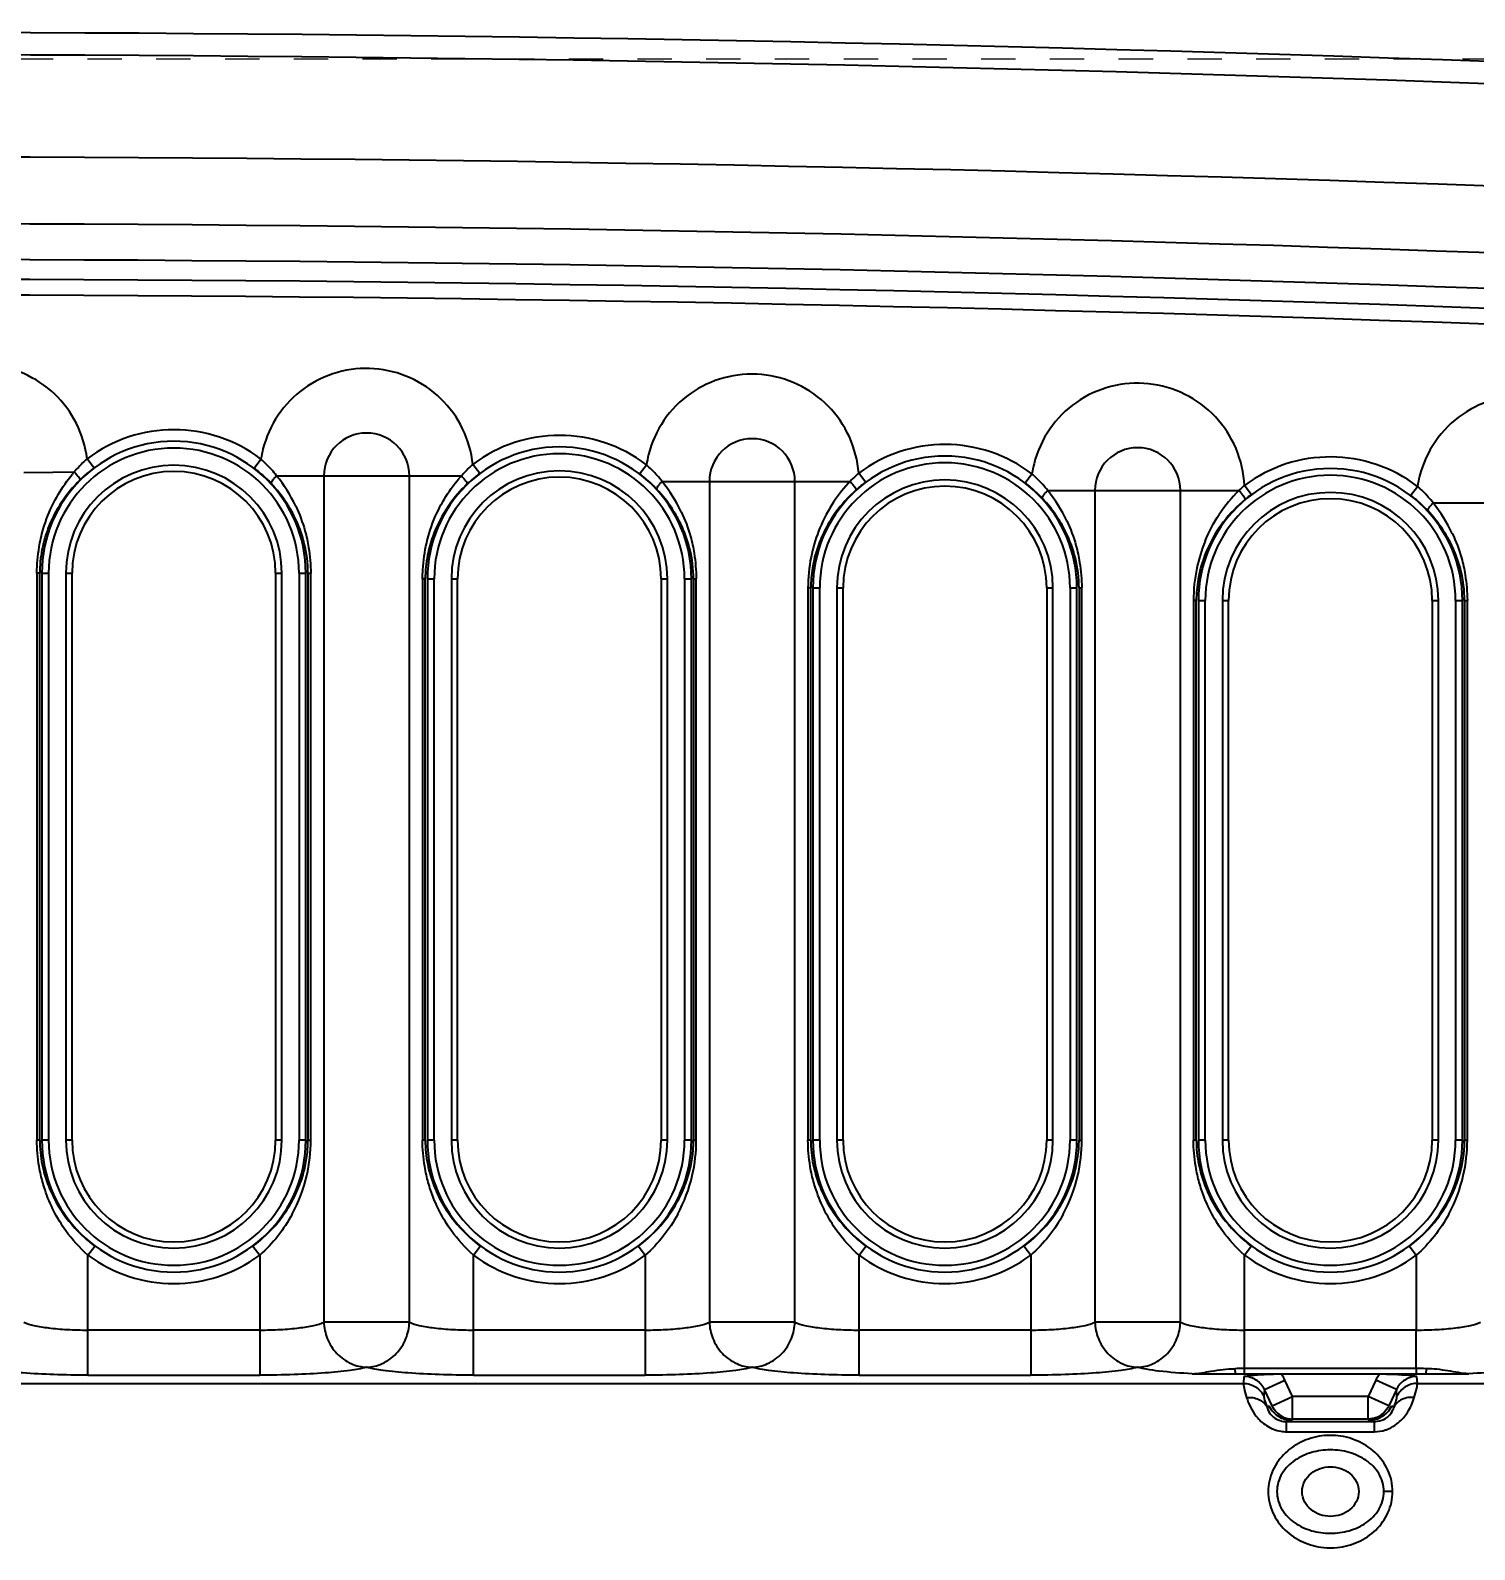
# Model space of a CAD drawing. Header units: millimetres. Extents: x 309 to 11345, y -1340 to 1318.
# Drawn here: x 1053.1 to 1117.1, y -374.6 to -307.2 of the extents above; entities that cross this region are included whole.
import ezdxf

# ---------------------------------------------------------------- set-up
doc = ezdxf.new("R2010")
doc.units = ezdxf.units.MM
doc.header["$LTSCALE"] = 16.335
doc.header["$PDMODE"] = 3
doc.header["$PDSIZE"] = 0.3125
doc.linetypes.add('HIDDEN', pattern=[0.2, 0.1, -0.1])
doc.layers.get('0').update_dxf_attribs({"linetype": 'CONTINUOUS'})
doc.layers.get('Defpoints').update_dxf_attribs({"linetype": 'CONTINUOUS'})
doc.layers.add('cool', color=153, linetype='HIDDEN', lineweight=9)
doc.styles.get("Standard").update_dxf_attribs({"font": 'txt', "width": 0.8})
doc.dimstyles.get("Standard").update_dxf_attribs({"dimtxt": 0.15625, "dimasz": 0.1875, "dimexe": 0.125, "dimexo": 0.0625, "dimtad": 0, "dimtih": 1, "dimtoh": 1, "dimdsep": 46, "dimtxsty": 'Standard', "dimcen": 0.09, "dimadec": 0, "dimazin": 0, "dimtp": 0.01, "dimtm": 0.01, "dimtfac": 1, "dimtofl": 0, "dimtmove": 0, "dimatfit": 3, "dimfxl": 0, "dimtolj": 1, "dimarcsym": 0})

# ---------------------------------------------------------------- blocks, each defined once
blk = doc.blocks.new('*D110')
at = {"color": 4, "lineweight": -2}
blk.add_line((1248.11, -321.428), (1335.614, -321.428), dxfattribs=at)
at = {"layer": 'Defpoints', "color": 0}
for p in [(1248.047, -321.428), (1335.614, -321.428), (1045.847, -463.458)]:
    blk.add_point(p, dxfattribs=at)
at = {"color": 6, "insert": (1353.614, -321.428), "char_height": 10, "attachment_point": 5}
blk.add_mtext('\\A1;142.03', dxfattribs=at)
blk = doc.blocks.new('*D111')
at = {"color": 4, "lineweight": -2}
blk.add_line((1273.204, -303.458), (1335.614, -303.458), dxfattribs=at)
at = {"layer": 'Defpoints', "color": 0}
for p in [(1273.141, -303.458), (1335.614, -303.458), (1045.847, -463.458)]:
    blk.add_point(p, dxfattribs=at)
at = {"color": 6, "insert": (1352.281, -303.458), "char_height": 10, "attachment_point": 5}
blk.add_mtext('\\A1;160.00', dxfattribs=at)
blk = doc.blocks.new('*D112')
at = {"color": 4, "lineweight": -2}
blk.add_line((1050.31, -283.428), (1335.614, -283.428), dxfattribs=at)
at = {"layer": 'Defpoints', "color": 0}
for p in [(1050.247, -283.428), (1335.614, -283.428), (1045.847, -463.458)]:
    blk.add_point(p, dxfattribs=at)
at = {"color": 6, "insert": (1352.947, -283.428), "char_height": 10, "attachment_point": 5}
blk.add_mtext('\\A1;180.03', dxfattribs=at)
blk = doc.blocks.new('*D113')
at = {"color": 4, "lineweight": -2}
blk.add_line((1290.91, -258.458), (1335.614, -258.458), dxfattribs=at)
at = {"layer": 'Defpoints', "color": 0}
for p in [(1290.847, -258.458), (1335.614, -258.458), (1045.847, -463.458)]:
    blk.add_point(p, dxfattribs=at)
at = {"color": 6, "insert": (1353.614, -258.458), "char_height": 10, "attachment_point": 5}
blk.add_mtext('\\A1;205.00', dxfattribs=at)
blk = doc.blocks.new('*D122')
at = {"color": 4, "lineweight": -2}
blk.add_line((1107.947, -278.966), (1107.947, -210.167), dxfattribs=at)
at = {"layer": 'Defpoints', "color": 0}
for p in [(1107.947, -210.167), (1107.947, -279.028), (1045.847, -463.458)]:
    blk.add_point(p, dxfattribs=at)
at = {"color": 6, "insert": (1107.947, -196.167), "char_height": 10, "attachment_point": 5, "rotation": 90}
blk.add_mtext('\\A1;62.10', dxfattribs=at)
blk = doc.blocks.new('*D123')
at = {"color": 4, "lineweight": -2}
for p, q in [((1158.43, -230.167), (1158.43, -210.167)), ((1170.647, -250.167), (1158.43, -230.167)), ((1170.647, -278.966), (1170.647, -250.167))]:
    blk.add_line(p, q, dxfattribs=at)
at = {"layer": 'Defpoints', "color": 0}
for p in [(1158.43, -210.167), (1170.647, -279.028), (1045.847, -463.458)]:
    blk.add_point(p, dxfattribs=at)
at = {"color": 6, "insert": (1158.43, -192.167), "char_height": 10, "attachment_point": 5, "rotation": 90}
blk.add_mtext('\\A1;124.80', dxfattribs=at)
blk = doc.blocks.new('*D124')
at = {"color": 4, "lineweight": -2}
for p, q in [((1232.141, -230.167), (1232.141, -210.167)), ((1243.647, -250.167), (1232.141, -230.167)), ((1243.647, -316.966), (1243.647, -250.167))]:
    blk.add_line(p, q, dxfattribs=at)
at = {"layer": 'Defpoints', "color": 0}
for p in [(1232.141, -210.167), (1243.647, -317.028), (1045.847, -463.458)]:
    blk.add_point(p, dxfattribs=at)
at = {"color": 6, "insert": (1232.141, -192.167), "char_height": 10, "attachment_point": 5, "rotation": 90}
blk.add_mtext('\\A1;197.80', dxfattribs=at)
blk = doc.blocks.new('*D125')
at = {"color": 4, "lineweight": -2}
for p, q in [((1243.861, -230.167), (1243.861, -210.167)), ((1245.346, -250.167), (1243.861, -230.167)), ((1245.346, -386.088), (1245.346, -250.167))]:
    blk.add_line(p, q, dxfattribs=at)
at = {"layer": 'Defpoints', "color": 0}
for p in [(1243.861, -210.167), (1245.346, -386.151), (1045.847, -463.458)]:
    blk.add_point(p, dxfattribs=at)
at = {"color": 6, "insert": (1243.861, -192.167), "char_height": 10, "attachment_point": 5, "rotation": 90}
blk.add_mtext('\\A1;199.50', dxfattribs=at)
blk = doc.blocks.new('*D126')
at = {"color": 4, "lineweight": -2}
for p, q in [((1302.014, -230.167), (1302.014, -210.167)), ((1290.847, -234.482), (1302.014, -230.167)), ((1290.847, -254.42), (1290.847, -234.482))]:
    blk.add_line(p, q, dxfattribs=at)
at = {"layer": 'Defpoints', "color": 0}
for p in [(1302.014, -210.167), (1290.847, -254.482), (1045.847, -463.458)]:
    blk.add_point(p, dxfattribs=at)
at = {"color": 6, "insert": (1302.014, -191.501), "char_height": 10, "attachment_point": 5, "rotation": 90}
blk.add_mtext('\\A1;245.00', dxfattribs=at)
blk = doc.blocks.new('*D127')
at = {"color": 4, "lineweight": -2}
blk.add_line((1267.747, -431.966), (1267.747, -210.167), dxfattribs=at)
at = {"layer": 'Defpoints', "color": 0}
for p in [(1267.747, -210.167), (1267.747, -432.028), (1045.847, -463.458)]:
    blk.add_point(p, dxfattribs=at)
at = {"color": 6, "insert": (1267.747, -192.167), "char_height": 10, "attachment_point": 5, "rotation": 90}
blk.add_mtext('\\A1;221.90', dxfattribs=at)
blk = doc.blocks.new('*D128')
at = {"color": 4, "lineweight": -2}
blk.add_line((1175.847, -452.396), (1175.847, -210.167), dxfattribs=at)
at = {"layer": 'Defpoints', "color": 0}
for p in [(1175.847, -210.167), (1175.847, -452.458), (1045.847, -463.458)]:
    blk.add_point(p, dxfattribs=at)
at = {"color": 6, "insert": (1175.847, -193.501), "char_height": 10, "attachment_point": 5, "rotation": 90}
blk.add_mtext('\\A1;130.00', dxfattribs=at)
blk = doc.blocks.new('*D165')
at = {"color": 4, "lineweight": -2}
for p, q in [((1285.656, -229.338), (1285.656, -209.338)), ((1275.847, -249.338), (1285.656, -229.338)), ((1275.847, -386.638), (1275.847, -249.338))]:
    blk.add_line(p, q, dxfattribs=at)
at = {"layer": 'Defpoints', "color": 0}
for p in [(1285.656, -209.338), (1275.847, -386.701), (1045.847, -463.458)]:
    blk.add_point(p, dxfattribs=at)
at = {"color": 6, "insert": (1285.656, -191.338), "char_height": 10, "attachment_point": 5, "rotation": 90}
blk.add_mtext('\\A1;230.00', dxfattribs=at)
blk = doc.blocks.new('*D218')
at = {"color": 4, "lineweight": -2}
blk.add_line((1257.372, -356.458), (1334.895, -356.458), dxfattribs=at)
at = {"layer": 'Defpoints', "color": 0}
for p in [(1257.31, -356.458), (1334.895, -356.458), (1045.847, -463.458)]:
    blk.add_point(p, dxfattribs=at)
at = {"color": 6, "insert": (1351.562, -356.458), "char_height": 10, "attachment_point": 5}
blk.add_mtext('\\A1;107.00', dxfattribs=at)
blk = doc.blocks.new('*D221')
at = {"color": 4, "lineweight": -2}
for p, q in [((1253.827, -229.49), (1253.827, -209.49)), ((1252.91, -249.49), (1253.827, -229.49)), ((1252.91, -351.996), (1252.91, -249.49))]:
    blk.add_line(p, q, dxfattribs=at)
at = {"layer": 'Defpoints', "color": 0}
for p in [(1253.827, -209.49), (1252.91, -352.058), (1045.847, -463.458)]:
    blk.add_point(p, dxfattribs=at)
at = {"color": 6, "insert": (1253.827, -190.823), "char_height": 10, "attachment_point": 5, "rotation": 90}
blk.add_mtext('\\A1;207.06', dxfattribs=at)

msp = doc.modelspace()

# ---------------------------------------------------------------- linework, layer by layer
at = {"color": 7, "linetype": 'Continuous'}
for p, q in [((1055.878, -326.602), (1055.575, -326.202)), ((1062.977, -326.611), (1063.282, -326.213)), ((1072.983, -326.845), (1072.68, -326.444)), ((1080.071, -326.863), (1080.376, -326.464)), ((1052.77, -326.799), (1054.05, -326.787)), ((1054.05, -326.787), (1055.007, -326.78)), ((1063.978, -326.95), (1072.173, -326.95)), ((1066.073, -326.95), (1066.073, -364.482)), ((1069.864, -364.482), (1069.864, -326.95)), ((1081.072, -327.201), (1089.407, -327.201)), ((1083.166, -327.201), (1083.166, -364.482)), ((1086.957, -364.482), (1086.957, -327.201)), ((1090.088, -327.238), (1089.787, -326.837)), ((1097.164, -327.265), (1097.469, -326.866)), ((1107.189, -327.785), (1106.889, -327.383)), ((1098.165, -327.603), (1106.651, -327.603)), ((1100.26, -327.603), (1100.26, -364.482)), ((1104.051, -364.482), (1104.051, -327.603)), ((1114.258, -327.818), (1114.563, -327.419)), ((1115.259, -328.156), (1123.905, -328.156)), ((1053.35, -331.273), (1053.35, -356.411)), ((1053.474, -331.273), (1053.35, -331.273)), ((1053.474, -356.411), (1053.474, -331.273)), ((1053.57, -331.273), (1053.57, -356.411)), ((1053.57, -331.273), (1053.871, -331.273)), ((1053.871, -356.411), (1053.871, -331.273)), ((1054.632, -331.273), (1054.632, -356.411)), ((1054.632, -331.273), (1054.908, -331.273)), ((1054.908, -356.411), (1054.908, -331.273)), ((1063.935, -331.273), (1063.935, -356.411)), ((1063.935, -331.273), (1064.211, -331.273)), ((1064.211, -356.411), (1064.211, -331.273)), ((1064.972, -331.273), (1064.972, -356.411)), ((1064.972, -331.273), (1065.273, -331.273)), ((1065.273, -356.411), (1065.273, -331.273)), ((1065.368, -331.273), (1065.368, -356.411)), ((1065.368, -331.273), (1065.493, -331.273)), ((1065.493, -356.411), (1065.493, -331.273)), ((1070.444, -331.524), (1070.444, -356.411)), ((1070.568, -331.525), (1070.444, -331.524)), ((1070.568, -356.411), (1070.568, -331.525)), ((1070.663, -331.525), (1070.663, -356.411)), ((1070.663, -331.525), (1070.964, -331.525)), ((1070.964, -356.411), (1070.964, -331.525)), ((1071.725, -331.525), (1071.725, -356.411)), ((1071.725, -331.525), (1072.001, -331.525)), ((1072.001, -356.411), (1072.001, -331.525)), ((1081.029, -331.525), (1081.029, -356.411)), ((1081.029, -331.525), (1081.304, -331.525)), ((1081.304, -356.411), (1081.304, -331.525)), ((1082.065, -331.525), (1082.065, -356.411)), ((1082.065, -331.525), (1082.366, -331.525)), ((1082.366, -356.411), (1082.366, -331.525)), ((1082.462, -331.525), (1082.462, -356.411)), ((1082.462, -331.525), (1082.586, -331.525)), ((1082.586, -356.411), (1082.586, -331.525)), ((1087.537, -331.927), (1087.537, -356.411)), ((1087.661, -331.927), (1087.537, -331.927)), ((1087.661, -356.411), (1087.661, -331.927)), ((1087.757, -331.927), (1087.757, -356.411)), ((1087.757, -331.927), (1088.058, -331.927)), ((1088.058, -356.411), (1088.058, -331.927)), ((1088.819, -331.927), (1088.819, -356.411)), ((1088.819, -331.927), (1089.095, -331.927)), ((1089.095, -356.411), (1089.095, -331.927)), ((1098.122, -331.927), (1098.122, -356.411)), ((1098.122, -331.927), (1098.398, -331.927)), ((1098.398, -356.411), (1098.398, -331.927)), ((1099.159, -331.927), (1099.159, -356.411)), ((1099.159, -331.927), (1099.46, -331.927)), ((1099.46, -356.411), (1099.46, -331.927)), ((1099.555, -331.927), (1099.555, -356.411)), ((1099.555, -331.927), (1099.68, -331.927)), ((1099.68, -356.411), (1099.68, -331.927)), ((1104.631, -332.48), (1104.631, -356.411)), ((1104.755, -332.48), (1104.631, -332.48)), ((1104.755, -356.411), (1104.755, -332.48)), ((1104.85, -332.48), (1104.85, -356.411)), ((1104.85, -332.48), (1105.151, -332.48)), ((1105.151, -356.411), (1105.151, -332.48)), ((1105.912, -332.48), (1105.912, -356.411)), ((1105.912, -332.48), (1106.188, -332.48)), ((1106.188, -356.411), (1106.188, -332.48)), ((1115.216, -332.48), (1115.216, -356.411)), ((1115.216, -332.48), (1115.491, -332.48)), ((1115.491, -356.411), (1115.491, -332.48)), ((1116.252, -332.48), (1116.252, -356.411)), ((1116.252, -332.48), (1116.553, -332.48)), ((1116.553, -356.411), (1116.553, -332.48)), ((1116.649, -332.48), (1116.649, -356.411)), ((1116.649, -332.48), (1116.773, -332.48)), ((1116.773, -356.411), (1116.773, -332.48)), ((1053.474, -356.411), (1053.35, -356.411)), ((1053.871, -356.411), (1053.57, -356.411)), ((1054.908, -356.411), (1054.632, -356.411)), ((1064.211, -356.411), (1063.935, -356.411)), ((1065.273, -356.411), (1064.972, -356.411)), ((1065.368, -356.411), (1065.493, -356.411)), ((1070.568, -356.411), (1070.444, -356.411)), ((1070.964, -356.411), (1070.663, -356.411)), ((1072.001, -356.411), (1071.725, -356.411)), ((1081.304, -356.411), (1081.029, -356.411)), ((1082.366, -356.411), (1082.065, -356.411)), ((1082.462, -356.411), (1082.586, -356.411)), ((1087.661, -356.411), (1087.537, -356.411)), ((1088.058, -356.411), (1087.757, -356.411)), ((1089.095, -356.411), (1088.819, -356.411)), ((1098.398, -356.411), (1098.122, -356.411)), ((1099.46, -356.411), (1099.159, -356.411)), ((1099.555, -356.411), (1099.68, -356.411)), ((1104.755, -356.411), (1104.631, -356.411)), ((1105.151, -356.411), (1104.85, -356.411)), ((1106.188, -356.411), (1105.912, -356.411)), ((1115.491, -356.411), (1115.216, -356.411)), ((1116.553, -356.411), (1116.252, -356.411)), ((1116.649, -356.411), (1116.773, -356.411)), ((1055.613, -361.511), (1055.913, -361.109)), ((1055.613, -366.834), (1055.613, -361.511)), ((1062.929, -361.109), (1063.229, -361.511)), ((1063.229, -361.511), (1063.229, -366.834)), ((1072.707, -361.511), (1073.007, -361.109)), ((1072.707, -366.834), (1072.707, -361.511)), ((1080.023, -361.109), (1080.323, -361.511)), ((1080.323, -361.511), (1080.323, -366.834)), ((1089.8, -361.511), (1090.1, -361.109)), ((1089.8, -366.834), (1089.8, -361.511)), ((1097.116, -361.109), (1097.416, -361.511)), ((1097.416, -361.511), (1097.416, -366.834)), ((1106.894, -361.511), (1107.194, -361.109)), ((1106.895, -366.772), (1106.894, -361.511)), ((1114.21, -361.109), (1114.51, -361.511)), ((1114.51, -361.511), (1114.51, -364.834)), ((1063.229, -364.834), (1055.613, -364.834)), ((1069.864, -364.482), (1066.073, -364.482)), ((1080.323, -364.834), (1072.707, -364.834)), ((1086.957, -364.482), (1083.166, -364.482)), ((1097.416, -364.834), (1089.8, -364.834)), ((1104.051, -364.482), (1100.26, -364.482)), ((1114.51, -364.834), (1106.894, -364.834)), ((1114.508, -366.541), (1114.51, -364.834)), ((1055.613, -366.834), (1063.229, -366.834)), ((1072.707, -366.834), (1080.323, -366.834)), ((1089.8, -366.834), (1097.416, -366.834)), ((1106.464, -366.547), (1106.476, -366.771)), ((1106.868, -366.889), (1106.842, -367.196)), ((1114.508, -366.541), (1106.895, -366.541)), ((1106.895, -366.772), (1114.508, -366.772)), ((1107.777, -367.476), (1108.687, -367.051)), ((1109.023, -367.773), (1108.687, -367.051)), ((1112.717, -367.051), (1112.38, -367.773)), ((1113.627, -367.476), (1112.717, -367.051)), ((1114.508, -366.541), (1114.508, -366.772)), ((1114.562, -367.196), (1114.536, -366.889)), ((1114.94, -366.547), (1114.928, -366.771)), ((994.907, -367.196), (1106.842, -367.196)), ((1107.777, -367.476), (1107.752, -367.772)), ((1108.113, -368.197), (1107.777, -367.476)), ((1108.113, -368.197), (1109.023, -367.773)), ((1109.023, -368.778), (1109.023, -367.773)), ((1112.38, -367.773), (1109.023, -367.773)), ((1112.38, -368.778), (1112.38, -367.773)), ((1113.29, -368.197), (1112.38, -367.773)), ((1113.627, -367.476), (1113.29, -368.197)), ((1113.652, -367.772), (1113.627, -367.476)), ((1114.562, -367.196), (1150.922, -367.196)), ((1107.895, -368.267), (1107.979, -368.197)), ((1113.508, -368.267), (1113.425, -368.197)), ((1108.45, -368.678), (1108.452, -368.678)), ((1108.754, -368.891), (1108.849, -368.811)), ((1108.754, -369.343), (1108.754, -368.891)), ((1108.754, -368.891), (1112.65, -368.891)), ((1108.849, -368.811), (1109.023, -368.811)), ((1112.38, -368.778), (1109.023, -368.778)), ((1112.38, -368.811), (1112.554, -368.811)), ((1112.65, -368.891), (1112.554, -368.811)), ((1112.65, -369.343), (1112.65, -368.891)), ((1112.952, -368.678), (1112.954, -368.678)), ((1108.754, -369.343), (1112.65, -369.343)), ((1113.459, -371.996), (1113.074, -371.996))]:
    msp.add_line(p, q, dxfattribs=at)
for centre, radius, start, end in [((1045.847, -2316.633), 2012.885, 85.604565, 94.395435), ((1045.847, -2316.633), 2011.88, 85.604565, 94.395435), ((1045.847, -2316.633), 2009.339, 85.604565, 94.395435), ((1045.847, -2316.633), 2008.352, 85.604565, 94.395435), ((1045.847, -2316.633), 2003.819, 85.604565, 94.395435), ((1045.847, -2316.633), 2000.858, 85.604565, 94.395435), ((1045.847, -2316.633), 1999.273, 85.604565, 94.395435), ((1045.847, -2316.633), 1998.398, 85.604565, 94.395435), ((1045.847, -2316.633), 1997.698, 85.604565, 94.395435), ((1059.421, -331.273), 6.365, 52.65907, 127.17616), ((1067.968, -326.95), 1.896, 0, 180), ((1076.515, -331.525), 6.365, 52.65907, 127.04547), ((1085.062, -327.201), 1.896, 0.00015, 179.99985), ((1059.421, -331.273), 5.852, 0, 180), ((1059.421, -331.273), 5.551, 0, 180), ((1068.007, -326.927), 4.778, 165.88571, 171.40924), ((1076.515, -331.525), 5.852, 0, 180), ((1076.515, -331.525), 5.551, 0, 180), ((1085.109, -327.18), 4.788, 165.88952, 171.40182), ((1093.608, -331.927), 6.365, 52.65907, 126.90075), ((1102.155, -327.603), 1.896, 0, 180), ((1059.421, -331.273), 4.79, 0, 180), ((1059.253, -330.381), 5.568, 134.11126, 139.69721), ((1059.023, -330.148), 5.24, 131.14656, 134.08211), ((1059.769, -331.734), 6.44, 127.16632, 131.943), ((1059.03, -331.786), 6.509, 49.76295, 52.66246), ((1059.771, -330.217), 5.326, 41.47664, 48.75156), ((1059.443, -330.513), 5.768, 38.15386, 41.52066), ((1076.515, -331.525), 4.79, 0, 180), ((1076.35, -330.631), 5.567, 133.68031, 138.60666), ((1076.151, -330.426), 5.282, 131.07966, 133.65875), ((1076.864, -330.468), 5.326, 41.47664, 48.75156), ((1093.608, -331.927), 5.852, 0, 180), ((1093.608, -331.927), 5.551, 0, 180), ((1102.212, -327.584), 4.797, 165.89326, 171.39421), ((1110.702, -332.48), 5.852, 0, 180), ((1110.702, -332.48), 6.365, 52.65907, 126.80263), ((1059.421, -331.273), 4.514, 0, 180), ((1059.701, -330.873), 6.228, 138.91388, 140.32552), ((1059.651, -331.6), 6.262, 131.95276, 134.49885), ((1059.168, -331.626), 6.297, 43.51844, 49.7827), ((1058.556, -331.292), 6.947, 25.50771, 38.68477), ((1076.71, -331.815), 6.212, 133.50971, 145.12008), ((1076.515, -331.525), 4.514, 0, 180), ((1077.04, -331.306), 6.532, 138.17087, 139.4838), ((1076.757, -331.864), 6.28, 131.27645, 133.51216), ((1076.858, -331.981), 6.434, 127.0352, 131.26841), ((1076.123, -332.038), 6.509, 49.76295, 52.66246), ((1076.262, -331.877), 6.297, 43.51844, 49.7827), ((1076.536, -330.764), 5.768, 38.15386, 41.52066), ((1075.649, -331.544), 6.947, 25.50771, 38.68477), ((1094.082, -331.694), 6.484, 137.26368, 147.84309), ((1093.608, -331.927), 4.79, 0, 180), ((1093.608, -331.927), 4.514, 0, 180), ((1094.034, -331.655), 6.423, 136.09371, 137.2314), ((1093.429, -331.012), 5.54, 132.88187, 136.54295), ((1093.299, -330.874), 5.351, 131.02839, 132.87165), ((1093.949, -332.381), 6.431, 126.89511, 130.01874), ((1093.217, -332.44), 6.509, 49.76295, 52.66246), ((1093.958, -330.871), 5.326, 41.47664, 48.75156), ((1093.63, -331.166), 5.768, 38.15386, 41.52066), ((1110.702, -332.48), 5.551, 0, 180), ((1110.446, -331.474), 5.421, 131.01325, 132.13738), ((1119.315, -328.139), 4.807, 165.89652, 171.38657), ((1093.829, -332.241), 6.247, 131.65162, 144.18768), ((1093.877, -332.295), 6.319, 130.02326, 131.64948), ((1093.355, -332.28), 6.297, 43.51844, 49.7827), ((1092.743, -331.946), 6.947, 25.50771, 38.68477), ((1111.128, -332.209), 6.423, 134.18913, 146.4661), ((1110.702, -332.48), 4.79, 0, 180), ((1110.951, -332.821), 6.286, 129.73354, 142.68669), ((1110.702, -332.48), 4.514, 0, 180), ((1110.518, -331.552), 5.527, 132.14083, 134.39778), ((1111.027, -332.916), 6.407, 126.79762, 129.7214), ((1110.31, -332.993), 6.509, 49.76295, 52.66246), ((1110.449, -332.833), 6.297, 43.51844, 49.7827), ((1111.051, -331.424), 5.326, 41.47664, 48.75156), ((1110.723, -331.719), 5.768, 38.15386, 41.52066), ((1059.647, -331.57), 6.241, 146.36552, 149.81618), ((1059.233, -331.539), 6.193, 28.49061, 33.10559), ((1076.502, -331.668), 5.957, 145.13656, 160.15653), ((1076.326, -331.791), 6.193, 28.49061, 33.10559), ((1094.361, -331.86), 6.809, 147.9127, 158.89744), ((1093.606, -332.077), 5.97, 144.20971, 156.29073), ((1109.836, -332.499), 6.947, 25.50771, 38.68477), ((1059.064, -331.274), 5.586, 159.25778, 165.76735), ((1094.552, -331.942), 7.016, 158.83513, 168.64489), ((1093.42, -332.193), 6.193, 28.49061, 33.10559), ((1110.717, -332.64), 5.99, 142.71393, 155.23439), ((1110.513, -332.746), 6.193, 28.49061, 33.10559), ((1059.718, -331.295), 5.65, 0.21904, 13.77885), ((1076.163, -331.543), 5.596, 160.18721, 168.96118), ((1093.28, -331.95), 5.62, 159.98146, 167.61884), ((1093.499, -332.03), 5.853, 156.2928, 159.98296), ((1111.621, -332.489), 6.991, 157.88408, 168.10957), ((1076.082, -331.53), 5.514, 168.93041, 179.94604), ((1076.812, -331.546), 5.65, 0.21904, 13.77885), ((1094.464, -331.926), 6.927, 168.6298, 180.00783), ((1093.905, -331.948), 5.65, 0.21904, 13.77885), ((1110.372, -332.502), 5.618, 159.82013, 166.99524), ((1110.593, -332.584), 5.854, 155.22254, 159.80932), ((1111.563, -332.478), 6.933, 168.10442, 180.01699), ((1110.999, -332.501), 5.65, 0.21904, 13.77885), ((1059.105, -356.394), 5.631, 180.17075, 191.28696), ((1059.421, -356.411), 5.852, 180, 0), ((1059.421, -356.411), 5.551, 180, 360), ((1059.421, -356.411), 4.79, 180, 360), ((1059.421, -356.411), 4.514, 180, 0), ((1059.804, -356.396), 5.565, 345.90603, 353.29158), ((1058.507, -356.407), 6.985, 347.0025, 359.96792), ((1059.913, -356.41), 5.455, 353.30508, 359.99397), ((1076.199, -356.394), 5.631, 180.17075, 191.28696), ((1076.515, -356.411), 5.852, 180, 0), ((1076.515, -356.411), 5.551, 180, 360), ((1076.515, -356.411), 4.79, 180, 360), ((1076.515, -356.411), 4.514, 180, 0), ((1076.898, -356.396), 5.565, 345.90603, 353.29158), ((1075.601, -356.407), 6.985, 347.0025, 359.96792), ((1077.007, -356.41), 5.455, 353.30508, 359.99397), ((1093.292, -356.394), 5.631, 180.17075, 191.28696), ((1093.608, -356.411), 5.852, 180, 0), ((1093.608, -356.411), 5.551, 180, 360), ((1093.608, -356.411), 4.79, 180, 360), ((1093.608, -356.411), 4.514, 180, 0), ((1093.991, -356.396), 5.565, 345.90603, 353.29158), ((1092.694, -356.407), 6.985, 347.0025, 359.96792), ((1094.1, -356.41), 5.455, 353.30508, 359.99397), ((1110.386, -356.394), 5.631, 180.17075, 191.28696), ((1110.702, -356.411), 5.852, 180, 0), ((1110.702, -356.411), 5.551, 180, 360), ((1110.702, -356.411), 4.79, 180, 360), ((1110.702, -356.411), 4.514, 180, 0), ((1111.085, -356.396), 5.565, 345.90603, 353.29158), ((1109.788, -356.407), 6.985, 347.0025, 359.96792), ((1111.194, -356.41), 5.455, 353.30508, 359.99397), ((1058.627, -356.444), 6.86, 331.70951, 347.07638), ((1059.643, -356.354), 5.732, 337.87532, 345.89125), ((1075.721, -356.444), 6.86, 331.70951, 347.07638), ((1076.736, -356.354), 5.732, 337.87532, 345.89125), ((1092.814, -356.444), 6.86, 331.70951, 347.07638), ((1093.83, -356.354), 5.732, 337.87532, 345.89125), ((1109.908, -356.444), 6.86, 331.70951, 347.07638), ((1110.923, -356.354), 5.732, 337.87532, 345.89125), ((1059.465, -356.281), 5.924, 329.14275, 337.86892), ((1076.558, -356.281), 5.924, 329.14275, 337.86892), ((1093.652, -356.281), 5.924, 329.14275, 337.86892), ((1110.745, -356.281), 5.924, 329.14275, 337.86892), ((1059.317, -356.192), 6.097, 320.63545, 329.13661), ((1076.41, -356.192), 6.097, 320.63545, 329.13661), ((1093.504, -356.192), 6.097, 320.63545, 329.13661), ((1110.597, -356.192), 6.097, 320.63545, 329.13661), ((1059.662, -356.076), 6.275, 222.45432, 233.32018), ((1059.188, -356.084), 6.265, 306.67154, 320.62332), ((1076.755, -356.076), 6.275, 222.45432, 233.32018), ((1076.281, -356.084), 6.265, 306.67154, 320.62332), ((1093.849, -356.076), 6.275, 222.45432, 233.32018), ((1093.375, -356.084), 6.265, 306.67154, 320.62332), ((1110.942, -356.076), 6.275, 222.45432, 233.32018), ((1110.468, -356.084), 6.265, 306.67154, 320.62332), ((1059.421, -356.411), 6.365, 233.25404, 306.74596), ((1076.515, -356.411), 6.365, 233.25404, 306.74596), ((1093.608, -356.411), 6.365, 233.25404, 306.74596), ((1110.702, -356.411), 6.365, 233.25449, 306.74604), ((1106.894, -382.509), 15.968, 89.99731, 91.54415), ((1106.894, -281.266), 85.505, 269.71965, 270.00065), ((1106.851, -367.908), 2.026, 25.00561, 33.3334), ((1114.554, -367.908), 2.027, 146.66819, 154.99281), ((1114.511, -382.39), 15.849, 88.44897, 90.00855), ((1114.512, -281.551), 85.221, 269.99779, 270.27986), ((1108.895, -367.767), 1.013, 205.05403, 244.07634), ((1109.024, -367.776), 1.003, 226.58371, 269.99284), ((1112.381, -367.777), 1.001, 291.68775, 313.43168), ((1112.509, -367.767), 1.013, 295.92354, 334.94585), ((1112.742, -368.054), 0.795, 336.55422, 344.43916), ((1108.752, -367.936), 0.955, 262.49671, 270.08854), ((1108.947, -367.617), 1.162, 261.87709, 265.13488), ((1112.455, -367.442), 1.957, 307.73679, 316.7035), ((1112.372, -367.36), 2.074, 316.64159, 318.91854), ((1108.754, -367.783), 1.56, 260.67566, 269.98573), ((1110.702, -372.522), 3.02, 85.76411, 95.02193), ((1110.702, -371.467), 3.024, 264.32787, 275.71334)]:
    msp.add_arc(centre, radius, start, end, dxfattribs=at)
for points, knots in [([(1055.575, -326.202), (1055.507, -325.661), (1055.19, -324.591), (1054.192, -323.254), (1052.801, -322.332), (1051.179, -321.939), (1049.52, -322.123), (1048.022, -322.859), (1046.865, -324.062), (1046.415, -325.083), (1046.279, -325.611)], [0, 0, 0, 0, 0.125005, 0.249996, 0.374993, 0.499987, 0.62498, 0.749987, 0.874984, 1, 1, 1, 1]), ([(1072.68, -326.444), (1072.619, -325.9), (1072.311, -324.822), (1071.329, -323.463), (1069.941, -322.521), (1068.315, -322.107), (1066.646, -322.275), (1065.135, -323.003), (1063.966, -324.206), (1063.51, -325.231), (1063.373, -325.761)], [0, 0, 0, 0, 0.125009, 0.249996, 0.375004, 0.499994, 0.624985, 0.749991, 0.874985, 1, 1, 1, 1]), ([(1089.787, -326.837), (1089.742, -326.285), (1089.461, -325.187), (1088.501, -323.79), (1087.118, -322.808), (1085.481, -322.363), (1083.792, -322.51), (1082.256, -323.232), (1081.068, -324.441), (1080.605, -325.477), (1080.466, -326.013)], [0, 0, 0, 0, 0.125007, 0.249995, 0.375002, 0.499993, 0.624984, 0.74999, 0.874985, 1, 1, 1, 1]), ([(1106.889, -327.383), (1106.861, -326.824), (1106.609, -325.706), (1105.673, -324.27), (1104.295, -323.249), (1102.649, -322.77), (1100.938, -322.896), (1099.379, -323.611), (1098.17, -324.827), (1097.7, -325.873), (1097.56, -326.415)], [0, 0, 0, 0, 0.125005, 0.249993, 0.375, 0.499991, 0.624983, 0.749989, 0.874984, 1, 1, 1, 1]), ([(1123.987, -328.084), (1123.976, -327.518), (1123.755, -326.38), (1122.844, -324.905), (1121.474, -323.843), (1119.817, -323.329), (1118.086, -323.433), (1116.502, -324.141), (1115.272, -325.363), (1114.795, -326.42), (1114.653, -326.968)], [0, 0, 0, 0, 0.125003, 0.249995, 0.374998, 0.499992, 0.624983, 0.74999, 0.874985, 1, 1, 1, 1]), ([(1054.095, -328.143), (1054.262, -327.811), (1054.522, -327.385), (1054.828, -326.993), (1054.908, -326.897)], [0, 0, 0, 0, 0.748145, 1, 1, 1, 1]), ([(1055.261, -327.134), (1055.267, -327.119), (1055.24, -327.07), (1055.193, -326.993), (1055.108, -326.89), (1055.043, -326.817), (1055.007, -326.78)], [0, 0, 0, 0, 0.107772, 0.330234, 0.647667, 1, 1, 1, 1]), ([(1063.734, -327.29), (1063.729, -327.275), (1063.751, -327.225), (1063.798, -327.151), (1063.88, -327.053), (1063.943, -326.985), (1063.978, -326.95)], [0, 0, 0, 0, 0.113641, 0.336141, 0.65015, 1, 1, 1, 1]), ([(1071.22, -328.33), (1071.279, -328.218), (1071.527, -327.772), (1071.825, -327.354), (1072.075, -327.062)], [0, 0, 0, 0, 0.248424, 1, 1, 1, 1]), ([(1072.433, -327.31), (1072.438, -327.295), (1072.41, -327.248), (1072.362, -327.171), (1072.275, -327.065), (1072.209, -326.989), (1072.173, -326.95)], [0, 0, 0, 0, 0.102128, 0.321277, 0.64109, 1, 1, 1, 1]), ([(1080.828, -327.541), (1080.822, -327.526), (1080.845, -327.477), (1080.891, -327.403), (1080.973, -327.304), (1081.037, -327.236), (1081.072, -327.201)], [0, 0, 0, 0, 0.113641, 0.336141, 0.65015, 1, 1, 1, 1]), ([(1089.678, -327.573), (1089.681, -327.558), (1089.648, -327.513), (1089.6, -327.433), (1089.51, -327.323), (1089.444, -327.243), (1089.407, -327.201)], [0, 0, 0, 0, 0.098122, 0.318245, 0.640801, 1, 1, 1, 1]), ([(1097.921, -327.943), (1097.916, -327.928), (1097.938, -327.879), (1097.985, -327.805), (1098.067, -327.707), (1098.13, -327.638), (1098.165, -327.603)], [0, 0, 0, 0, 0.113641, 0.336141, 0.65015, 1, 1, 1, 1]), ([(1106.933, -327.987), (1106.933, -327.972), (1106.897, -327.93), (1106.846, -327.846), (1106.754, -327.732), (1106.687, -327.647), (1106.651, -327.603)], [0, 0, 0, 0, 0.094996, 0.316237, 0.641181, 1, 1, 1, 1]), ([(1053.524, -329.729), (1053.555, -329.591), (1053.695, -329.045), (1053.905, -328.518), (1054.095, -328.143)], [0, 0, 0, 0, 0.251819, 1, 1, 1, 1]), ([(1065.206, -329.949), (1065.176, -329.829), (1065.045, -329.358), (1064.85, -328.906), (1064.676, -328.585)], [0, 0, 0, 0, 0.252691, 1, 1, 1, 1]), ([(1064.826, -328.301), (1064.992, -328.65), (1065.176, -329.137), (1065.299, -329.639), (1065.327, -329.766)], [0, 0, 0, 0, 0.748138, 1, 1, 1, 1]), ([(1070.631, -329.923), (1070.663, -329.784), (1070.808, -329.235), (1071.024, -328.706), (1071.22, -328.33)], [0, 0, 0, 0, 0.251683, 1, 1, 1, 1]), ([(1081.919, -328.552), (1082.086, -328.901), (1082.269, -329.388), (1082.393, -329.89), (1082.42, -330.017)], [0, 0, 0, 0, 0.748138, 1, 1, 1, 1]), ([(1115.015, -328.497), (1115.009, -328.482), (1115.032, -328.432), (1115.078, -328.358), (1115.16, -328.26), (1115.224, -328.191), (1115.259, -328.156)], [0, 0, 0, 0, 0.113641, 0.336141, 0.65015, 1, 1, 1, 1]), ([(1082.299, -330.201), (1082.27, -330.081), (1082.138, -329.61), (1081.943, -329.157), (1081.769, -328.836)], [0, 0, 0, 0, 0.252691, 1, 1, 1, 1]), ([(1099.393, -330.603), (1099.363, -330.483), (1099.232, -330.012), (1099.037, -329.559), (1098.863, -329.239)], [0, 0, 0, 0, 0.252691, 1, 1, 1, 1]), ([(1099.013, -328.954), (1099.179, -329.303), (1099.363, -329.79), (1099.486, -330.292), (1099.514, -330.42)], [0, 0, 0, 0, 0.748138, 1, 1, 1, 1]), ([(1053.35, -331.273), (1053.354, -330.883), (1053.397, -330.364), (1053.496, -329.854), (1053.524, -329.729)], [0, 0, 0, 0, 0.751873, 1, 1, 1, 1]), ([(1053.649, -329.9), (1053.621, -330.011), (1053.521, -330.462), (1053.475, -330.925), (1053.474, -331.273)], [0, 0, 0, 0, 0.247299, 1, 1, 1, 1]), ([(1065.327, -329.766), (1065.353, -329.889), (1065.445, -330.386), (1065.486, -330.893), (1065.493, -331.273)], [0, 0, 0, 0, 0.248077, 1, 1, 1, 1]), ([(1070.444, -331.525), (1070.446, -331.389), (1070.467, -330.852), (1070.541, -330.315), (1070.631, -329.923)], [0, 0, 0, 0, 0.251587, 1, 1, 1, 1]), ([(1082.42, -330.017), (1082.447, -330.14), (1082.539, -330.638), (1082.579, -331.144), (1082.586, -331.525)], [0, 0, 0, 0, 0.248077, 1, 1, 1, 1]), ([(1116.486, -331.156), (1116.457, -331.036), (1116.325, -330.565), (1116.13, -330.112), (1115.956, -329.792)], [0, 0, 0, 0, 0.252691, 1, 1, 1, 1]), ([(1116.106, -329.507), (1116.273, -329.856), (1116.456, -330.343), (1116.58, -330.845), (1116.607, -330.973)], [0, 0, 0, 0, 0.748138, 1, 1, 1, 1]), ([(1087.791, -330.745), (1087.77, -330.841), (1087.695, -331.231), (1087.661, -331.628), (1087.661, -331.927)], [0, 0, 0, 0, 0.247713, 1, 1, 1, 1]), ([(1099.514, -330.42), (1099.54, -330.542), (1099.632, -331.04), (1099.673, -331.547), (1099.68, -331.927)], [0, 0, 0, 0, 0.248077, 1, 1, 1, 1]), ([(1104.898, -331.237), (1104.875, -331.338), (1104.792, -331.747), (1104.755, -332.166), (1104.755, -332.48)], [0, 0, 0, 0, 0.247578, 1, 1, 1, 1]), ([(1116.607, -330.973), (1116.634, -331.095), (1116.726, -331.593), (1116.766, -332.1), (1116.773, -332.48)], [0, 0, 0, 0, 0.248077, 1, 1, 1, 1]), ([(1053.524, -357.954), (1053.495, -357.829), (1053.395, -357.321), (1053.35, -356.801), (1053.35, -356.411)], [0, 0, 0, 0, 0.246522, 1, 1, 1, 1]), ([(1070.617, -357.954), (1070.589, -357.829), (1070.489, -357.321), (1070.444, -356.801), (1070.444, -356.411)], [0, 0, 0, 0, 0.246522, 1, 1, 1, 1]), ([(1087.711, -357.954), (1087.682, -357.829), (1087.582, -357.321), (1087.537, -356.801), (1087.537, -356.411)], [0, 0, 0, 0, 0.246522, 1, 1, 1, 1]), ([(1104.804, -357.954), (1104.776, -357.829), (1104.676, -357.321), (1104.631, -356.801), (1104.631, -356.411)], [0, 0, 0, 0, 0.246522, 1, 1, 1, 1]), ([(1053.583, -357.496), (1053.6, -357.58), (1053.674, -357.911), (1053.779, -358.234), (1053.873, -358.47)], [0, 0, 0, 0, 0.253093, 1, 1, 1, 1]), ([(1070.677, -357.496), (1070.694, -357.58), (1070.768, -357.911), (1070.873, -358.234), (1070.966, -358.47)], [0, 0, 0, 0, 0.253093, 1, 1, 1, 1]), ([(1087.77, -357.496), (1087.787, -357.58), (1087.861, -357.911), (1087.966, -358.234), (1088.06, -358.47)], [0, 0, 0, 0, 0.253093, 1, 1, 1, 1]), ([(1104.864, -357.496), (1104.881, -357.58), (1104.955, -357.911), (1105.06, -358.234), (1105.153, -358.47)], [0, 0, 0, 0, 0.253093, 1, 1, 1, 1]), ([(1054.633, -360.43), (1054.238, -359.879), (1053.818, -359.053), (1053.574, -358.178), (1053.524, -357.954)], [0, 0, 0, 0, 0.746536, 1, 1, 1, 1]), ([(1071.726, -360.43), (1071.331, -359.879), (1070.912, -359.053), (1070.668, -358.178), (1070.617, -357.954)], [0, 0, 0, 0, 0.746536, 1, 1, 1, 1]), ([(1088.82, -360.43), (1088.425, -359.879), (1088.005, -359.053), (1087.761, -358.178), (1087.711, -357.954)], [0, 0, 0, 0, 0.746536, 1, 1, 1, 1]), ([(1105.913, -360.43), (1105.518, -359.879), (1105.099, -359.053), (1104.855, -358.178), (1104.804, -357.954)], [0, 0, 0, 0, 0.746536, 1, 1, 1, 1]), ([(1053.873, -358.47), (1053.94, -358.637), (1054.239, -359.301), (1054.662, -359.909), (1055.032, -360.312)], [0, 0, 0, 0, 0.248204, 1, 1, 1, 1]), ([(1070.966, -358.47), (1071.033, -358.637), (1071.333, -359.301), (1071.756, -359.909), (1072.125, -360.312)], [0, 0, 0, 0, 0.248204, 1, 1, 1, 1]), ([(1088.06, -358.47), (1088.127, -358.637), (1088.426, -359.301), (1088.849, -359.909), (1089.219, -360.312)], [0, 0, 0, 0, 0.248204, 1, 1, 1, 1]), ([(1105.153, -358.47), (1105.22, -358.637), (1105.52, -359.301), (1105.943, -359.909), (1106.312, -360.312)], [0, 0, 0, 0, 0.248204, 1, 1, 1, 1]), ([(1052.77, -364.482), (1052.908, -364.55), (1053.276, -364.649), (1053.921, -364.753), (1054.726, -364.818), (1055.308, -364.834), (1055.613, -364.834)], [0, 0, 0, 0, 0.159969, 0.39318, 0.681951, 1, 1, 1, 1]), ([(1063.229, -364.834), (1063.534, -364.834), (1064.117, -364.818), (1064.921, -364.753), (1065.566, -364.649), (1065.935, -364.55), (1066.073, -364.482)], [0, 0, 0, 0, 0.318055, 0.606823, 0.840028, 1, 1, 1, 1]), ([(1066.073, -364.482), (1066.081, -364.728), (1066.188, -365.239), (1066.61, -365.903), (1067.24, -366.357), (1067.734, -366.474), (1067.968, -366.482)], [0, 0, 0, 0, 0.245218, 0.508445, 0.766421, 1, 1, 1, 1]), ([(1067.968, -366.482), (1068.202, -366.474), (1068.696, -366.357), (1069.326, -365.903), (1069.748, -365.239), (1069.855, -364.728), (1069.864, -364.482)], [0, 0, 0, 0, 0.233579, 0.491555, 0.754782, 1, 1, 1, 1]), ([(1069.864, -364.482), (1070.001, -364.55), (1070.37, -364.649), (1071.015, -364.753), (1071.819, -364.818), (1072.402, -364.834), (1072.707, -364.834)], [0, 0, 0, 0, 0.159969, 0.39318, 0.681951, 1, 1, 1, 1]), ([(1080.323, -364.834), (1080.628, -364.834), (1081.21, -364.818), (1082.015, -364.753), (1082.66, -364.649), (1083.028, -364.55), (1083.166, -364.482)], [0, 0, 0, 0, 0.318055, 0.606823, 0.840028, 1, 1, 1, 1]), ([(1083.166, -364.482), (1083.174, -364.728), (1083.281, -365.239), (1083.703, -365.903), (1084.334, -366.357), (1084.827, -366.474), (1085.062, -366.482)], [0, 0, 0, 0, 0.245218, 0.508445, 0.766421, 1, 1, 1, 1]), ([(1085.062, -366.482), (1085.296, -366.474), (1085.789, -366.357), (1086.42, -365.903), (1086.842, -365.239), (1086.949, -364.728), (1086.957, -364.482)], [0, 0, 0, 0, 0.233579, 0.491555, 0.754782, 1, 1, 1, 1]), ([(1086.957, -364.482), (1087.095, -364.55), (1087.463, -364.649), (1088.108, -364.753), (1088.913, -364.818), (1089.495, -364.834), (1089.8, -364.834)], [0, 0, 0, 0, 0.159969, 0.39318, 0.681951, 1, 1, 1, 1]), ([(1097.416, -364.834), (1097.721, -364.834), (1098.304, -364.818), (1099.108, -364.753), (1099.753, -364.649), (1100.122, -364.55), (1100.26, -364.482)], [0, 0, 0, 0, 0.318055, 0.606823, 0.840028, 1, 1, 1, 1]), ([(1100.26, -364.482), (1100.268, -364.728), (1100.375, -365.239), (1100.797, -365.903), (1101.427, -366.357), (1101.921, -366.474), (1102.155, -366.482)], [0, 0, 0, 0, 0.245218, 0.508445, 0.766421, 1, 1, 1, 1]), ([(1102.155, -366.482), (1102.389, -366.474), (1102.883, -366.357), (1103.513, -365.903), (1103.935, -365.239), (1104.042, -364.728), (1104.051, -364.482)], [0, 0, 0, 0, 0.233578, 0.491553, 0.754781, 1, 1, 1, 1]), ([(1104.051, -364.482), (1104.188, -364.55), (1104.557, -364.649), (1105.202, -364.753), (1106.007, -364.818), (1106.589, -364.834), (1106.894, -364.834)], [0, 0, 0, 0, 0.159954, 0.393168, 0.681995, 1, 1, 1, 1]), ([(1114.51, -364.834), (1114.815, -364.834), (1115.397, -364.818), (1116.202, -364.753), (1116.847, -364.649), (1117.215, -364.55), (1117.353, -364.482)], [0, 0, 0, 0, 0.31799, 0.60679, 0.840021, 1, 1, 1, 1]), ([(1055.613, -366.834), (1055.105, -366.834), (1054.136, -366.819), (1052.798, -366.753), (1051.725, -366.65), (1051.112, -366.553), (1050.875, -366.482)], [0, 0, 0, 0, 0.320374, 0.610618, 0.844066, 1, 1, 1, 1]), ([(1067.968, -366.482), (1067.731, -366.553), (1067.118, -366.65), (1066.045, -366.753), (1064.706, -366.819), (1063.738, -366.834), (1063.229, -366.834)], [0, 0, 0, 0, 0.155949, 0.389404, 0.679649, 1, 1, 1, 1]), ([(1072.707, -366.834), (1072.199, -366.834), (1071.23, -366.819), (1069.891, -366.753), (1068.819, -366.65), (1068.205, -366.553), (1067.968, -366.482)], [0, 0, 0, 0, 0.320374, 0.610618, 0.844066, 1, 1, 1, 1]), ([(1085.062, -366.482), (1084.824, -366.553), (1084.211, -366.65), (1083.139, -366.753), (1081.8, -366.819), (1080.831, -366.834), (1080.323, -366.834)], [0, 0, 0, 0, 0.155949, 0.389404, 0.679649, 1, 1, 1, 1]), ([(1089.8, -366.834), (1089.292, -366.834), (1088.323, -366.819), (1086.985, -366.753), (1085.912, -366.65), (1085.299, -366.553), (1085.062, -366.482)], [0, 0, 0, 0, 0.320374, 0.610618, 0.844066, 1, 1, 1, 1]), ([(1102.155, -366.482), (1101.918, -366.553), (1101.305, -366.65), (1100.232, -366.753), (1098.893, -366.819), (1097.925, -366.834), (1097.416, -366.834)], [0, 0, 0, 0, 0.155948, 0.389403, 0.679648, 1, 1, 1, 1]), ([(1104.567, -366.774), (1104.076, -366.747), (1103.401, -366.698), (1102.598, -366.585), (1102.284, -366.521), (1102.155, -366.482)], [0, 0, 0, 0, 0.606441, 0.833644, 1, 1, 1, 1]), ([(1119.249, -366.482), (1119.119, -366.521), (1118.806, -366.585), (1118.003, -366.698), (1117.328, -366.747), (1116.837, -366.774)], [0, 0, 0, 0, 0.166376, 0.393599, 1, 1, 1, 1]), ([(1104.567, -366.774), (1104.853, -366.756), (1105.48, -366.637), (1106.114, -366.556), (1106.464, -366.547)], [0, 0, 0, 0, 0.450176, 1, 1, 1, 1]), ([(1108.543, -366.794), (1108.383, -366.794), (1107.823, -366.803), (1107.264, -366.847), (1106.868, -366.889)], [0, 0, 0, 0, 0.287213, 1, 1, 1, 1]), ([(1107.777, -367.476), (1107.698, -367.305), (1107.44, -367.001), (1107.056, -366.889), (1106.868, -366.889)], [0, 0, 0, 0, 0.499585, 1, 1, 1, 1]), ([(1114.536, -366.889), (1114.417, -366.877), (1113.861, -366.821), (1113.301, -366.794), (1112.86, -366.794)], [0, 0, 0, 0, 0.213169, 1, 1, 1, 1]), ([(1114.536, -366.889), (1114.348, -366.889), (1113.964, -367.001), (1113.705, -367.305), (1113.627, -367.476)], [0, 0, 0, 0, 0.500496, 1, 1, 1, 1]), ([(1116.837, -366.774), (1116.686, -366.766), (1116.377, -366.721), (1115.75, -366.615), (1115.265, -366.544), (1114.94, -366.547)], [0, 0, 0, 0, 0.236936, 0.488719, 1, 1, 1, 1]), ([(1106.842, -367.196), (1106.84, -367.223), (1106.85, -367.295), (1106.894, -367.504), (1106.945, -367.685), (1106.985, -367.822)], [0, 0, 0, 0, 0.124728, 0.334597, 1, 1, 1, 1]), ([(1106.842, -367.196), (1107.029, -367.196), (1107.411, -367.305), (1107.672, -367.603), (1107.752, -367.772)], [0, 0, 0, 0, 0.500609, 1, 1, 1, 1]), ([(1106.985, -367.822), (1107.169, -367.805), (1107.539, -367.857), (1107.819, -368.117), (1107.895, -368.267)], [0, 0, 0, 0, 0.522338, 1, 1, 1, 1]), ([(1106.985, -367.822), (1107.072, -368.122), (1107.311, -368.6), (1107.861, -369.117), (1108.277, -369.286), (1108.501, -369.323)], [0, 0, 0, 0, 0.419109, 0.694063, 1, 1, 1, 1]), ([(1107.752, -367.772), (1107.75, -367.793), (1107.761, -367.85), (1107.804, -368.016), (1107.856, -368.159), (1107.895, -368.267)], [0, 0, 0, 0, 0.123367, 0.332805, 1, 1, 1, 1]), ([(1114.418, -367.822), (1114.235, -367.805), (1113.865, -367.857), (1113.585, -368.117), (1113.508, -368.267)], [0, 0, 0, 0, 0.522337, 1, 1, 1, 1]), ([(1113.614, -367.955), (1113.619, -367.94), (1113.633, -367.891), (1113.646, -367.841), (1113.65, -367.806)], [0, 0, 0, 0, 0.311222, 1, 1, 1, 1]), ([(1114.562, -367.196), (1114.375, -367.196), (1113.993, -367.305), (1113.731, -367.603), (1113.652, -367.772)], [0, 0, 0, 0, 0.500608, 1, 1, 1, 1]), ([(1113.935, -368.723), (1114.001, -368.647), (1114.208, -368.373), (1114.351, -368.055), (1114.418, -367.822)], [0, 0, 0, 0, 0.293028, 1, 1, 1, 1]), ([(1114.418, -367.822), (1114.458, -367.685), (1114.51, -367.504), (1114.553, -367.295), (1114.563, -367.223), (1114.562, -367.196)], [0, 0, 0, 0, 0.665407, 0.875292, 1, 1, 1, 1]), ([(1107.895, -368.267), (1107.926, -368.379), (1108.085, -368.681), (1108.413, -368.855), (1108.628, -368.883)], [0, 0, 0, 0, 0.348001, 1, 1, 1, 1]), ([(1113.148, -368.748), (1113.194, -368.719), (1113.327, -368.616), (1113.427, -368.474), (1113.472, -368.37)], [0, 0, 0, 0, 0.324542, 1, 1, 1, 1]), ([(1113.508, -368.267), (1113.519, -368.237), (1113.557, -368.134), (1113.592, -368.03), (1113.614, -367.955)], [0, 0, 0, 0, 0.290956, 1, 1, 1, 1]), ([(1108.849, -368.811), (1108.804, -368.811), (1108.715, -368.8), (1108.609, -368.787), (1108.387, -368.678), (1108.45, -368.678)], [0, 0, 0, 0, 0.314616, 0.565608, 1, 1, 1, 1]), ([(1108.452, -368.678), (1108.472, -368.68), (1108.537, -368.709), (1108.604, -368.728), (1108.652, -368.74)], [0, 0, 0, 0, 0.290118, 1, 1, 1, 1]), ([(1108.652, -368.74), (1108.662, -368.743), (1108.705, -368.754), (1108.749, -368.762), (1108.783, -368.767)], [0, 0, 0, 0, 0.218704, 1, 1, 1, 1]), ([(1112.467, -368.778), (1112.527, -368.778), (1112.682, -368.766), (1112.829, -368.718), (1112.918, -368.688)], [0, 0, 0, 0, 0.391244, 1, 1, 1, 1]), ([(1112.726, -368.794), (1112.713, -368.796), (1112.657, -368.806), (1112.599, -368.811), (1112.554, -368.811)], [0, 0, 0, 0, 0.229398, 1, 1, 1, 1]), ([(1112.65, -368.891), (1112.697, -368.891), (1112.871, -368.879), (1113.041, -368.816), (1113.148, -368.748)], [0, 0, 0, 0, 0.27182, 1, 1, 1, 1]), ([(1112.954, -368.678), (1112.957, -368.678), (1112.964, -368.678), (1112.964, -368.693), (1112.94, -368.708), (1112.901, -368.735), (1112.826, -368.767), (1112.765, -368.786), (1112.726, -368.794)], [0, 0, 0, 0, 0.033133, 0.055416, 0.138812, 0.306683, 0.580438, 1, 1, 1, 1]), ([(1112.918, -368.688), (1112.922, -368.686), (1112.933, -368.683), (1112.944, -368.679), (1112.952, -368.678)], [0, 0, 0, 0, 0.352653, 1, 1, 1, 1]), ([(1113.139, -369.265), (1113.187, -369.249), (1113.369, -369.18), (1113.539, -369.078), (1113.653, -368.99)], [0, 0, 0, 0, 0.257893, 1, 1, 1, 1]), ([(1110.438, -369.513), (1110.116, -369.541), (1109.483, -369.702), (1108.669, -370.235), (1108.09, -371.025), (1107.945, -371.673), (1107.945, -371.996)], [0, 0, 0, 0, 0.252338, 0.499632, 0.747398, 1, 1, 1, 1]), ([(1113.459, -371.996), (1113.459, -371.67), (1113.311, -371.015), (1112.721, -370.22), (1111.892, -369.688), (1111.25, -369.534), (1110.925, -369.51)], [0, 0, 0, 0, 0.252464, 0.500169, 0.747561, 1, 1, 1, 1]), ([(1113.074, -371.996), (1113.074, -371.719), (1112.904, -371.161), (1112.303, -370.566), (1111.538, -370.22), (1110.7, -370.109), (1109.863, -370.221), (1109.099, -370.567), (1108.499, -371.162), (1108.33, -371.719), (1108.33, -371.996)], [0, 0, 0, 0, 0.12581, 0.249018, 0.373016, 0.500233, 0.627385, 0.751253, 0.874314, 1, 1, 1, 1]), ([(1109.445, -371.996), (1109.445, -371.842), (1109.523, -371.532), (1109.826, -371.171), (1110.239, -370.947), (1110.702, -370.871), (1111.165, -370.947), (1111.577, -371.171), (1111.881, -371.532), (1111.959, -371.842), (1111.959, -371.996)], [0, 0, 0, 0, 0.125273, 0.249681, 0.374348, 0.499998, 0.625649, 0.750316, 0.874725, 1, 1, 1, 1]), ([(1107.945, -371.996), (1107.945, -372.316), (1108.087, -372.958), (1108.656, -373.744), (1109.46, -374.279), (1110.085, -374.444), (1110.403, -374.476)], [0, 0, 0, 0, 0.252578, 0.50044, 0.747713, 1, 1, 1, 1]), ([(1108.33, -371.996), (1108.33, -372.273), (1108.499, -372.83), (1109.099, -373.425), (1109.864, -373.771), (1110.701, -373.883), (1111.539, -373.771), (1112.304, -373.426), (1112.904, -372.831), (1113.074, -372.274), (1113.074, -371.996)], [0, 0, 0, 0, 0.125692, 0.248804, 0.37272, 0.499947, 0.627175, 0.751093, 0.874204, 1, 1, 1, 1]), ([(1111.959, -371.996), (1111.959, -372.15), (1111.881, -372.46), (1111.577, -372.821), (1111.165, -373.045), (1110.702, -373.121), (1110.239, -373.045), (1109.826, -372.821), (1109.523, -372.46), (1109.445, -372.15), (1109.445, -371.996)], [0, 0, 0, 0, 0.125273, 0.249681, 0.374348, 0.499998, 0.625649, 0.750316, 0.874725, 1, 1, 1, 1]), ([(1111.003, -374.476), (1111.321, -374.444), (1111.945, -374.278), (1112.748, -373.743), (1113.317, -372.958), (1113.459, -372.316), (1113.459, -371.996)], [0, 0, 0, 0, 0.252231, 0.499459, 0.747286, 1, 1, 1, 1])]:
    msp.add_open_spline(points, degree=3, knots=knots, dxfattribs=at)
for points in [[(1055.261, -327.134), (1054.958, -327.429), (1054.686, -327.76), (1054.451, -328.113)], [(1064.42, -328.157), (1064.219, -327.848), (1063.989, -327.556), (1063.734, -327.29)], [(1081.514, -328.408), (1081.313, -328.099), (1081.083, -327.807), (1080.828, -327.541)], [(1098.607, -328.81), (1098.406, -328.502), (1098.176, -328.21), (1097.921, -327.943)], [(1054.253, -328.432), (1054.092, -328.708), (1053.953, -328.997), (1053.84, -329.295)], [(1105.144, -329.857), (1105.314, -329.44), (1105.525, -329.036), (1105.774, -328.661)], [(1115.701, -329.363), (1115.5, -329.055), (1115.27, -328.763), (1115.015, -328.497)], [(1064.668, -359.695), (1064.302, -360.375), (1063.812, -361.004), (1063.229, -361.511)], [(1081.761, -359.695), (1081.396, -360.375), (1080.905, -361.004), (1080.323, -361.511)], [(1098.855, -359.695), (1098.489, -360.375), (1097.999, -361.004), (1097.416, -361.511)], [(1115.948, -359.695), (1115.583, -360.375), (1115.092, -361.004), (1114.51, -361.511)], [(1055.613, -361.511), (1055.246, -361.191), (1054.916, -360.825), (1054.633, -360.43)], [(1072.707, -361.511), (1072.34, -361.191), (1072.01, -360.825), (1071.726, -360.43)], [(1089.8, -361.511), (1089.433, -361.191), (1089.103, -360.825), (1088.82, -360.43)], [(1106.894, -361.511), (1106.527, -361.191), (1106.197, -360.825), (1105.913, -360.43)], [(1104.567, -366.774), (1105.203, -366.765), (1105.839, -366.767), (1106.476, -366.771)], [(1114.928, -366.771), (1115.564, -366.767), (1116.201, -366.765), (1116.837, -366.774)], [(1113.65, -367.806), (1113.652, -367.794), (1113.653, -367.783), (1113.652, -367.772)], [(1108.334, -368.504), (1108.243, -368.417), (1108.166, -368.312), (1108.113, -368.197)], [(1113.29, -368.197), (1113.237, -368.312), (1113.161, -368.417), (1113.069, -368.504)], [(1108.849, -368.775), (1108.878, -368.777), (1108.907, -368.778), (1108.937, -368.778)], [(1112.751, -368.707), (1112.634, -368.754), (1112.506, -368.778), (1112.38, -368.778)], [(1112.65, -369.343), (1112.815, -369.343), (1112.982, -369.316), (1113.139, -369.265)]]:
    msp.add_open_spline(points, degree=3, dxfattribs=at)
at = {"layer": 'cool', "ltscale": 0.932966}
msp.add_line((775.177, -308.458), (1316.517, -308.458), dxfattribs=at)

# ---------------------------------------------------------------- dimensions: what is measured, and where the dimension line sits
for feature_location, offset, dtype, picture, middle in [((1252.91, -352.058), (0.918, 142.568), 1, '*D221', (1253.827, -190.823)), ((1275.847, -386.701), (9.809, 177.362), 1, '*D165', (1285.656, -191.338)), ((1290.847, -254.482), (11.167, 44.315), 1, '*D126', (1302.014, -191.501)), ((1170.647, -279.028), (-12.217, 68.861), 1, '*D123', (1158.43, -192.167)), ((1243.647, -317.028), (-11.506, 106.861), 1, '*D124', (1232.141, -192.167)), ((1245.346, -386.151), (-1.485, 175.983), 1, '*D125', (1243.861, -192.167)), ((1267.747, -432.028), (0, 221.861), 1, '*D127', (1267.747, -192.167)), ((1175.847, -452.458), (0, 242.291), 1, '*D128', (1175.847, -193.501)), ((1107.947, -279.028), (0, 68.861), 1, '*D122', (1107.947, -196.167)), ((1290.847, -258.458), (44.767, 0), 0, '*D113', (1353.614, -258.458)), ((1050.247, -283.428), (285.367, 0), 0, '*D112', (1352.947, -283.428)), ((1273.141, -303.458), (62.473, 0), 0, '*D111', (1352.281, -303.458)), ((1248.047, -321.428), (87.567, 0), 0, '*D110', (1353.614, -321.428)), ((1257.31, -356.458), (77.585, 0), 0, '*D218', (1351.562, -356.458))]:
    dim = msp.add_ordinate_dim(feature_location=feature_location, offset=offset, dtype=dtype, origin=(1045.847, -463.458), dimstyle='Standard', override={"dimtxt": 10, "dimasz": 10, "dimgap": 0, "dimtih": 0, "dimtoh": 0, "dimzin": 0, "dimcen": 0, "dimclrd": 4, "dimclre": 4, "dimclrt": 6, "dimadec": 2, "dimtp": 0, "dimtm": 0, "dimtzin": 0})
    dim.commit()
    dim.dimension.update_dxf_attribs({"geometry": picture, "text_midpoint": middle})

doc.saveas('drawing.dxf')
